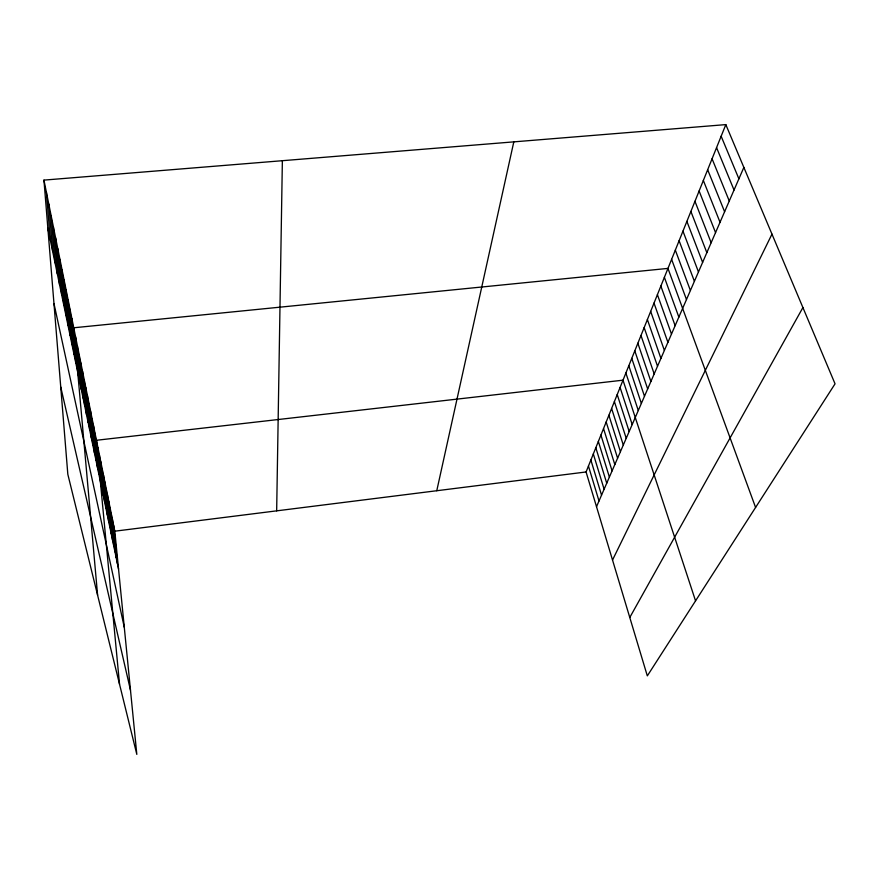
<?xml version="1.0" encoding="UTF-8"?>
<svg xmlns="http://www.w3.org/2000/svg" width="879" height="879" viewBox="0 0 879 879"><rect width="100%" height="100%" fill="white"/><g stroke="black" fill="none" stroke-linecap="round" stroke-linejoin="round"><path stroke-width="1.32" d="M276.665 510.853L282.368 160.692M436.764 490.735L513.808 141.86M725.823 124.609L835.05 383.826L647.318 675.885L586.073 471.968L725.823 124.609L43.95 180.107L67.826 474.297L136.816 754.391L114.808 531.191L43.95 180.107M596.511 506.733L743.854 167.406M612.52 560.033L771.971 234.133M629.782 617.487L802.912 307.551M114.808 531.191L586.073 471.968M721.143 136.234L738.898 178.833M716.561 147.617L734.031 190.029M712.067 158.791L729.273 200.994M707.661 169.735L724.604 211.74M703.343 180.459L720.033 222.266M699.113 190.985L715.55 232.594M694.959 201.313L711.155 242.714M690.883 211.443L706.848 252.647M686.884 221.387L702.618 262.381M682.961 231.133L698.464 271.93M679.104 240.714L694.399 281.313M675.325 250.108L690.4 290.509M671.611 259.338L686.477 299.541M755.588 507.447L667.963 268.403L73.748 327.779L97.602 595.171M664.381 277.314L678.852 317.11M660.865 286.06L675.138 325.669M657.404 294.652L671.49 334.064M654.009 303.101L667.908 342.316M650.669 311.408L664.381 350.424M647.384 319.56L660.92 358.39M644.153 327.592L657.525 366.213M640.978 335.481L654.185 373.916M637.857 343.239L650.899 381.486M634.792 350.864L647.669 388.925M631.77 358.368L644.483 396.242M628.804 365.763L641.362 403.439M625.881 373.026L638.286 410.515M695.553 600.851L623.002 380.178L96.459 440.269L119.533 684.236M620.08 387.43L632.199 424.546M617.212 394.561L629.177 431.49M614.388 401.582L626.222 438.313M611.608 408.482L623.299 445.038M608.872 415.284L620.431 451.652M606.18 421.975L617.596 458.157M603.532 428.567L614.817 464.562M600.917 435.05L612.081 470.869M598.346 441.434L609.389 477.077M595.819 447.73L606.73 483.186M593.325 453.927L604.115 489.207M590.875 460.036L601.544 495.141M588.447 466.046L599.006 500.975M60.739 387.002L130.488 690.224M53.971 303.552L124.28 627.287M47.851 228.199L118.544 569.076M113.622 525.367L117.368 563.45M112.435 519.445L116.193 557.747M111.215 513.424L114.984 551.946M109.985 507.315L113.765 546.046M108.732 501.096L112.523 540.047M107.458 494.778L111.259 533.949M106.161 488.361L109.974 527.752M104.843 481.835L108.666 521.456M103.502 475.198L107.337 515.05M102.14 468.452L105.985 508.523M100.755 461.585L104.612 501.887M99.349 454.608L103.206 495.141M97.91 447.499L101.788 488.274M95.009 433.138L98.898 474.374M93.548 425.875L97.448 467.342M92.053 418.481L95.965 460.189M90.537 410.965L94.449 452.916M88.999 403.307L92.91 445.499M87.428 395.517L91.35 437.951M85.823 387.595L89.757 430.26M84.197 379.519L88.131 422.425M82.538 371.29L86.472 414.448M80.846 362.917L84.791 406.318M79.121 354.38L83.076 398.033M77.363 345.678L81.318 389.595M75.572 336.822L79.539 380.981M71.891 318.572L75.858 363.247M70.001 309.177L73.968 354.116M68.068 299.607L72.034 344.788M66.09 289.828L70.056 335.284M64.079 279.863L68.046 325.571M62.024 269.688L65.991 315.66M59.937 259.305L63.892 305.54M57.794 248.691L61.75 295.201M55.608 237.868L59.552 284.631M53.377 226.815L57.322 273.841M51.092 215.509L55.025 262.81M48.763 203.961L52.696 251.537M46.389 192.171L50.301 240"/></g></svg>
